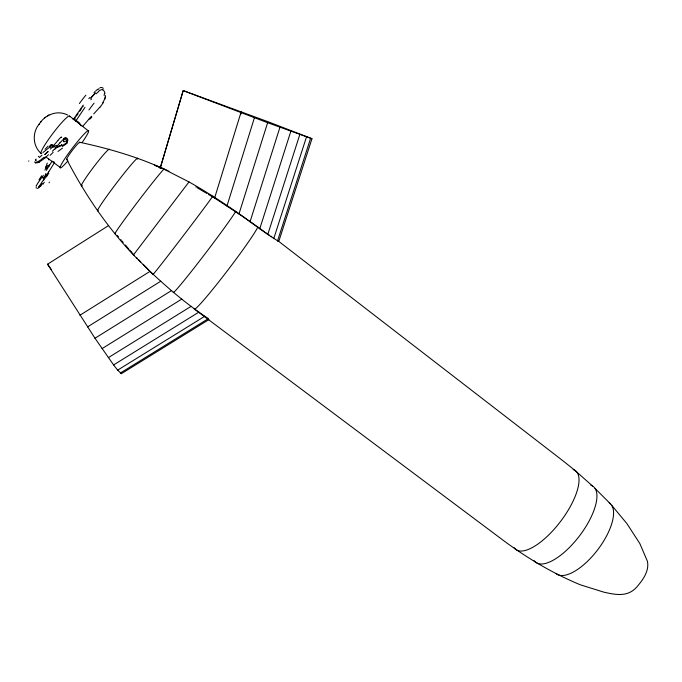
<?xml version="1.0" encoding="UTF-8"?>
<svg xmlns="http://www.w3.org/2000/svg" width="682" height="682" viewBox="0 0 682 682"><rect width="100%" height="100%" fill="white"/><g stroke="black" fill="none" stroke-linecap="round" stroke-linejoin="round"><path stroke-width="1.02" d="M61.67 137.423L61.636 137.201A9.156 0.972 -51.8 0 0 61.38 137.167L60.826 137.534M105.054 97.108L104.772 98.464M44.995 170.142L46.035 166.613M160.134 168.326L183.194 90.595L268.094 121.754L311.964 138.71L278.725 241.59M160.176 168.301L183.194 90.595L267.617 122.717L311.964 138.71M63.511 140.876L63.972 139.051L63.221 139.316M278.205 241.044L278.58 241.428L267.762 234.497L241.087 215.376L214.591 198.061L240.925 112.649M240.976 113.971L241.599 111.95M226.953 206.049L254.42 117.756M238.964 214.003L267.617 122.717M250.004 221.889L279.927 127.312M259.748 228.811L290.813 131.336M267.762 234.497L299.79 134.61M273.738 238.649L306.474 136.98M277.506 241.044L310.583 138.369M104.568 99.163L102.743 103.059M49.027 166.118L49.479 164.78M46.504 165.155L47.263 163.041M46.359 174.942L46.035 175.854M45.839 176.382L45.012 178.394M48.541 159.835L48.831 159.17M35.49 160.074L36.197 159.068M36.606 185.197L37.237 184.106A8.516 0.81 -53.2 0 1 37.868 183.134L42.216 176.757M38.883 186.749L44.492 178.36M52.105 161.148L46.35 170.364M54.424 162.742L48.593 172.035M66.827 140.782L63.955 141.703M47.945 173.066L46.598 175.18M74.781 118.6L75.327 117.773M42.31 183.347L41.252 184.873M76.427 116.111L78.08 113.63M74.193 118.25L83.247 105.096M79.743 111.157L81.422 108.694M39.573 123.681C32.063 131.967 32.514 145.922 41.005 153.348M82.565 107.065L83.136 106.256M85.011 107.33L75.77 121.021L88.123 130.68M39.13 124.26C44.79 114.627 57.586 109.64 67.765 115.113M40.553 122.402L41.099 121.703M40.715 185.581L38.644 187.823M99.828 107.227L93.732 113.92M88.822 98.685L89.76 97.526M264.778 232.008C240.183 214.31 215.444 196.766 188.982 181.924L133.442 254.957L153.041 274.437M90.851 99.768L91.49 99.001M82.607 126.468L88.933 119.154M60.348 142.291L55.574 147.824M57.936 140.526L53.537 145.616M89.794 118.156L91.499 116.255M52.497 146.783L50.383 149.077M54.526 149L52.395 151.293M93.988 92.675L95.011 91.627M96.145 93.801L98.634 91.507M38.337 156.775L38.917 156.212M95.71 90.962L96.418 90.322A9.437 4.808 -51.9 0 1 97.876 89.274M44.901 154.422L46.734 152.845M42.957 152.529L51.73 145.462L51.61 144.635A2.293 1.91 40.9 0 0 49.897 146.153M208.939 319.577L121.413 373.651L117.654 370.138L113.604 364.938L94.994 338.246L47.552 264.198L49.377 266.705M47.203 152.461L48.141 151.677M46.052 157.295L38.925 162.333M63.75 138.872L64.381 138.386M63.997 138.676L64.509 139.077L65.344 138.565A1.415 1.313 32.4 0 1 66.725 140.654M64.057 139.443L64.509 139.077L63.878 139.281M44.62 117.875L45.634 117.193M47.544 115.923L49.027 114.926M47.484 264.249L108.634 225.537M79.896 315.263L150.066 271.334L150.986 272.254M87.509 326.942L160.747 281.214C175.146 294.198 190.278 306.474 206.382 317.292M94.994 338.246L171.387 290.66M102.027 348.647L181.813 299.066M108.319 357.675L191.105 306.337M113.604 364.938L198.888 312.134M117.654 370.138L204.77 316.26M120.288 373.08L208.462 318.588L206.612 317.437M60.144 145.488L57.655 146.681M57.177 147.542L62.139 145.198L61.636 144.644M56.163 147.875L56.674 147.713M52.326 145.36L51.397 145.522A1.39 1.185 37.5 0 0 50.374 146.519M52.326 144.524L51.832 144.601M100.032 87.594L101.831 87.526L103.383 88.302M37.57 188.513L36.035 187.593M79.632 142.248C107.321 148.233 134.661 156.016 160.611 167.508M73.92 118.677L74.432 118.992M102.811 89.93L104.193 91.115L105.019 93.315M154.464 165.146L161.898 168.019M162.163 168.122L163.467 168.625M163.987 168.829L164.72 169.153M35.907 163.279L34.518 161.924M154.43 165.172L163.936 169.179L188.982 181.924M165.351 169.451L166.135 169.827M166.766 170.125L167.32 170.381M168.42 170.901L168.974 171.165M54.193 162.461L53.426 161.992M75.898 121.285L72.889 118.847L73.699 119.282M205.384 192.614L197.345 187.84M206.152 193.066L206.919 193.518M208.453 194.43L214.591 198.061M195.853 186.953L196.348 187.252M269.68 235.35L268.137 234.344M271.078 236.245L271.777 236.697M265.895 232.784L267.77 234.088M45.992 156.996L60.11 167.329M194.575 309.227L503.734 540.707C527.527 558.311 553.102 573.571 580.501 584.858L603.766 592.138C617.167 595.198 629.043 597.227 638.224 585.309C643.689 578.762 649.383 570.143 647.389 561.209L639.835 543.563L626.86 523.537L611.618 505.243M69.53 116.068L74.082 119.555M279.424 241.905L563.699 461.382L574.815 470.299L592.53 485.993M78.89 123.254L80.647 125.224M158.335 279.049L151.907 273.184M158.812 279.484L160.747 281.214M595.036 488.423L610.535 503.93M151.174 272.442L151.719 272.996M148.829 270.072L143.246 264.411M140.756 261.897L139.733 260.856M137.329 258.401L136.519 257.583M138.531 259.629L139.333 260.447M134.115 255.119L133.442 254.957C106.69 226.433 84.542 193.935 66.666 159.213M66.845 141.899L66.384 141.336M133.382 254.335L131.421 252.05M131.259 251.854L129.674 250.013M128.259 248.359L128.736 248.904M126.843 246.696L127.79 247.805M126.375 246.151L125.428 245.043M122.769 241.914L123.161 242.374M121.993 241.002L122.376 241.454M120.825 239.621L121.208 240.081M118.097 236.407L118.489 236.867M117.321 235.486L117.713 235.946M77.569 121.754L78.106 122.547M49.539 266.926L50.178 267.804M50.98 268.896L51.491 269.612M63.452 141.566L63.707 141.711A57.399 5.132 -48.8 0 0 63.869 141.728M73.895 118.762L79.3 122.803L81.132 125.872M121.217 372.883L121.413 373.651M609.179 502.873A44.253 18.457 -52.8 0 1 597.892 549.53A44.253 18.457 -52.8 0 1 555.873 573.451M82.292 185.589A23.12 1.748 -52.7 0 1 92.812 168.113A23.12 1.748 -52.7 0 1 109.444 149.511M67.186 159.341A10.852 1.057 -52.7 0 1 72.548 150.083A10.852 1.057 -52.7 0 1 79.811 142.828M590.842 485.234A47.621 18.96 -52.8 0 1 579.717 535.609A47.621 18.96 -52.8 0 1 533.98 560.578M573.127 469.566A49.394 18.729 -52.8 0 1 560.766 521.176A49.394 18.729 -52.8 0 1 514.143 547.697M257.83 227.038A52.744 2.992 -52.7 0 1 222.971 276.457A52.744 2.992 -52.7 0 1 194.268 308.776M235.784 211.275A52.241 1.841 -52.7 0 1 200.747 259.45A52.241 1.841 -52.7 0 1 173.254 292.314M212.886 196.066A50.221 0.673 -52.7 0 1 178.479 242.05A50.221 0.673 -52.7 0 1 153.007 274.292M115.565 233.397A40.843 1.253 -52.7 0 1 134.328 206.348A40.843 1.253 -52.7 0 1 163.936 169.179M98.217 210.576A33.12 1.756 -52.7 0 1 116.417 183.211A33.12 1.756 -52.7 0 1 137.474 159.128M48.985 165.53A6.419 0.46 -75.1 0 1 49.206 164.95M43.324 175.24A50.408 22.446 85.3 0 1 42.207 178.053M44.27 182.213A65.395 34.398 74.9 0 1 42.838 184.362M41.176 185.64A38.831 10.46 -74.7 0 1 40.639 186.314M38.576 187.925A6.837 0.597 -55.5 0 1 39.266 186.271M48.772 173.177A23.725 3.299 -53.1 0 1 46.367 176.996M48.737 171.864A56.623 3.086 -55.5 0 1 48.09 172.887M41.645 175.751A29.94 1.543 -55.7 0 1 38.942 179.869M36.581 185.99A6.863 0.656 -53.2 0 1 36.257 185.623M44.1 179.519A49.598 24.902 77.4 0 1 43.759 180.116M44.381 177.073A31.679 12.387 89.2 0 1 43.665 178.573M45.89 173.45A14.458 4.109 -83.8 0 1 43.58 178.147M45.975 167.022A9.181 0.588 -74.8 0 1 46.419 165.624M46.487 168.846A51.679 5.03 -76.7 0 1 47.697 165.394M49.113 182.844A115.429 17.51 -81.4 0 1 49.334 182.12M79.393 103.536A104.082 70.578 -52.9 0 1 85.838 95.173M90.766 98.31A48.925 27.459 -52.8 0 1 95.591 92.897M98.583 91.286A6.632 3.419 -52.1 0 1 102.965 89.674M104.474 93.374A50.783 22.659 -10.6 0 1 104.048 95.412M105.267 95.318A65.668 28.763 0.9 0 1 105.326 97.108M105.147 98.285A39.096 13.606 -33 0 1 104.977 98.975M103.118 102.718A6.88 1.066 -52.4 0 1 99.845 107.398M90.033 119.018A22.949 2.208 -50.7 0 1 91.874 117.006M88.907 119.214A52.446 8.721 -53.9 0 1 89.777 118.225M98.217 89.189A5.482 2.592 -47.7 0 1 99.231 88.694M90.876 97.901A50.604 26.666 -52.5 0 1 94.61 93.587M88.958 109.955A106.912 60.707 -52.8 0 1 94.065 103.17M64.227 138.165A2.31 2.217 39.2 0 1 67.407 138.804A2.31 2.217 39.2 0 1 66.87 141.933M67.416 142.939A21.065 12.412 -38.5 0 1 62.437 146.374M66.955 142.325A21.287 12.191 -38.4 0 1 61.934 145.863M61.695 144.925A21.168 12.728 -38.9 0 1 60.195 145.778M56.666 145.419A19.872 18.167 -62.6 0 1 52.369 146.306M55.054 146.775A20.869 18.866 -62.3 0 1 52.378 147.227M50.238 146.971A2.438 2.055 53.8 0 1 50.05 146.212M50.468 147.014A1.731 1.381 40.2 0 1 50.323 146.545M28.644 161.233A120.526 31.44 -18.2 0 1 28.797 160.884M39.232 162.052A6.999 0.98 -32.6 0 1 36.837 162.751M47.953 151.66A51.465 30.92 -52.9 0 1 44.85 154.541M53.162 152.316A65.455 47.714 -57.5 0 1 50.144 155.3M55.83 148.233A40.144 11.458 -50.1 0 1 54.739 149.452M60.101 142.828A7.34 0.537 -50.4 0 1 62.804 139.878M64.935 139.682A24.561 1.944 -54.1 0 1 65.822 138.028M58.081 140.202A7.374 0.784 -51.8 0 1 61.082 137.184M53.239 145.181A37.723 9.037 -49.6 0 1 52.25 146.289M48.09 146.127A64.551 42.531 -54.7 0 1 45.114 149.196M48.499 154.686A50.366 35.575 -55.8 0 1 44.765 157.857M44.194 157.192A32.949 18.082 -50.7 0 1 41.389 159.273M40.988 159.793A15.43 6.573 -47 0 1 35.728 162.384M36.291 160.611A5.788 0.955 -37.2 0 1 35.558 160.364M35.447 160.432A9.991 1.364 -33 0 1 35.6 160.006M39.368 157.576A55.643 8.355 -30.4 0 1 41.977 155.172M57.987 151.447A124.073 25.064 -25.4 0 1 62.463 148.165M41.781 153.407A23.478 2.745 -52.7 0 1 53.17 133.05A23.478 2.745 -52.7 0 1 69.709 116.793M67.902 160.909A23.401 2.285 -52.7 0 1 62.974 161.617A23.401 2.285 -52.7 0 1 84.866 133.34A23.401 2.285 -52.7 0 1 82.164 142.487M54.185 162.077A2.14 0.699 26.3 0 1 53.869 161.958"/></g></svg>
